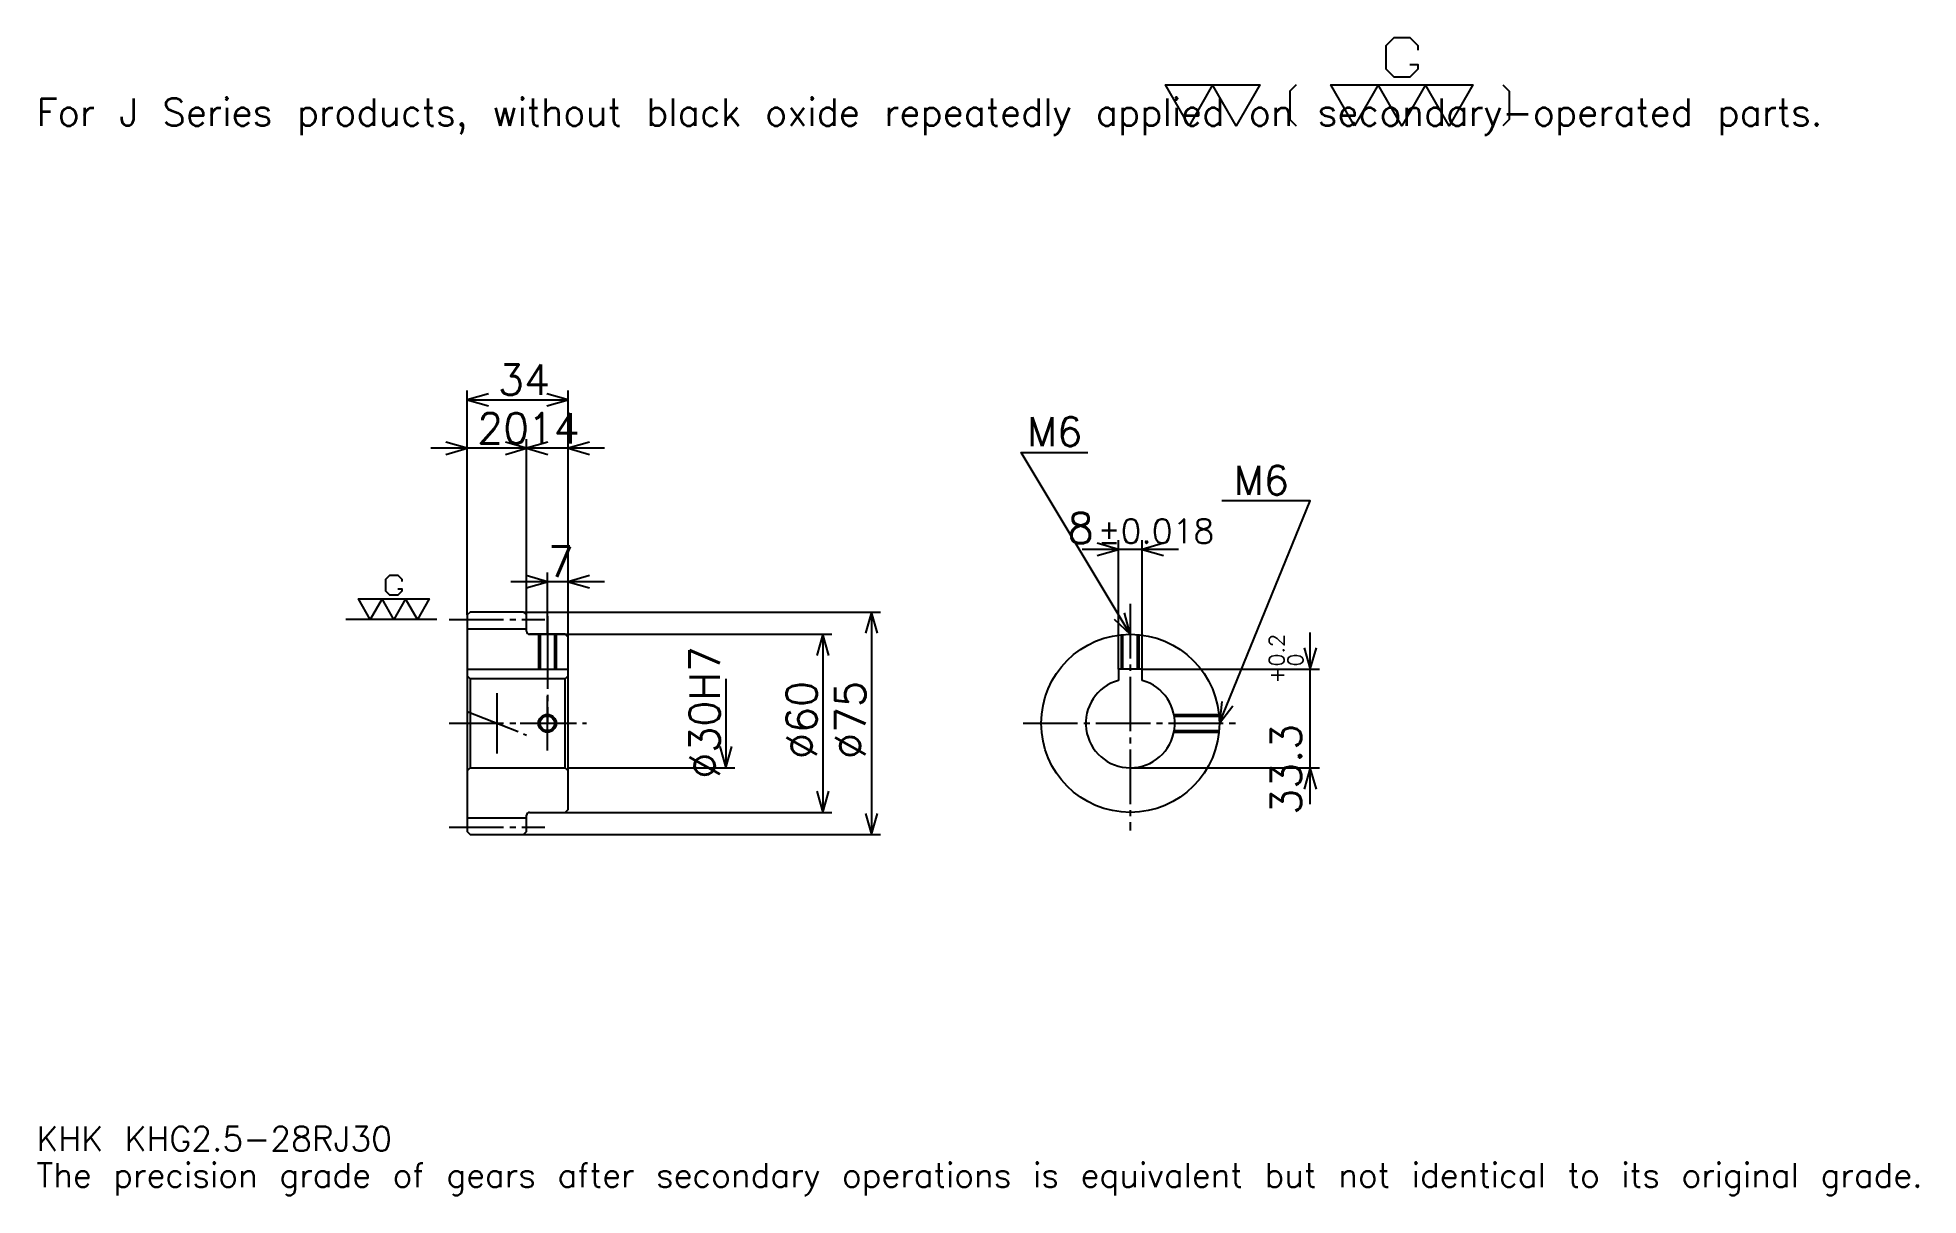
# Model space of a CAD drawing. Extents: x 21 to 654, y 7 to 398.
import ezdxf

# ---------------------------------------------------------------- set-up
doc = ezdxf.new("R2010")
doc.units = 0
doc.linetypes.add('DASHDOT', pattern=[24.521738, 18.391304, -2.043478, 2.043478, -2.043478])
doc.layers.get('0').update_dxf_attribs({"linetype": 'CONTINUOUS'})
doc.layers.add('DASHDOT', color=6, linetype='DASHDOT')
doc.styles.add('KANJI', font='TXT', dxfattribs={"bigfont": 'BIGFONT'})

msp = doc.modelspace()

# ---------------------------------------------------------------- linework, layer by layer
at = {"color": 5}
for p, q in [((165.521729, 204.043488), (165.521729, 278.630432)), ((165.521729, 275.565216), (199.521729, 275.565216)), ((199.521729, 204.043488), (199.521729, 278.630432)), ((185.521729, 204.043488), (185.521729, 262.282623)), ((197.782593, 259.217407), (153.260864, 259.217407)), ((211.782593, 259.217407), (173.260864, 259.217407)), ((384.913025, 184.843491), (384.913025, 228.217407)), ((392.913025, 184.843491), (392.913025, 228.217407)), ((405.173889, 225.152191), (372.652161, 225.152191)), ((192.521729, 204.043488), (192.521729, 217.326096)), ((211.782593, 214.26088), (180.260864, 214.26088)), ((165.521729, 203.043488), (165.521729, 204.043488)), ((184.521729, 204.043488), (199.521729, 204.043488)), ((185.521729, 203.043488), (185.521729, 204.043488)), ((192.521729, 196.543488), (192.521729, 204.043488)), ((192.521729, 196.543488), (192.521729, 204.043488)), ((199.521729, 204.043488), (304.760864, 204.043488)), ((199.521729, 195.543488), (199.521729, 204.043488)), ((301.695648, 204.043488), (301.695648, 129.043488)), ((186.521729, 196.543488), (199.521729, 196.543488)), ((199.521729, 196.543488), (288.413025, 196.543488)), ((285.347809, 196.543488), (285.347809, 136.543488)), ((449.565216, 139.282623), (449.565216, 197.104355)), ((392.913025, 184.843491), (452.630432, 184.843491)), ((252.652161, 181.543488), (252.652161, 151.543488)), ((199.521729, 151.543488), (255.717377, 151.543488)), ((388.913025, 151.543488), (452.630432, 151.543488)), ((186.521729, 136.543488), (199.521729, 136.543488)), ((199.521729, 136.543488), (288.413025, 136.543488)), ((184.521729, 129.043488), (199.521729, 129.043488)), ((199.521729, 129.043488), (304.760864, 129.043488))]:
    msp.add_line(p, q, dxfattribs=at)
at = {"color": 7}
for p, q in [((155.304337, 201.543488), (124.652161, 201.543488)), ((175.521729, 176.76088), (175.521729, 156.326096))]:
    msp.add_line(p, q, dxfattribs=at)
at = {"color": 4}
for p, q in [((165.521729, 198.418488), (185.521729, 198.418488)), ((165.521729, 184.843491), (199.521729, 184.843491)), ((166.521729, 181.543488), (166.521729, 151.543488)), ((198.521729, 181.543488), (199.521729, 182.543488)), ((198.521729, 151.543488), (199.521729, 150.543488)), ((165.521729, 134.668488), (185.521729, 134.668488))]:
    msp.add_line(p, q, dxfattribs=at)
at = {"color": 7}
for points in [[(483.078247, 388.546936), (485.734772, 388.546936), (485.734772, 386.953033), (483.078247, 384.296509), (477.765198, 384.296509), (475.108704, 386.953033), (475.108704, 394.922607), (477.765198, 397.579132), (483.078247, 397.579132), (485.734772, 394.922607), (485.734772, 393.328674)], [(408.695648, 367.82608), (400.726074, 381.639984), (432.60434, 381.639984), (424.634766, 367.82608), (416.665222, 381.639984), (408.695648, 367.82608)], [(444.824341, 381.639984), (442.699127, 379.514771), (442.699127, 369.951294), (444.824341, 367.82608)], [(464.482605, 367.82608), (456.513031, 381.639984), (504.330444, 381.639984), (496.36087, 367.82608), (488.391296, 381.639984), (480.421753, 367.82608), (472.452179, 381.639984), (464.482605, 367.82608)], [(514.425232, 381.639984), (516.550415, 379.514771), (516.550415, 369.951294), (514.425232, 367.82608)], [(142.123901, 211.903931), (143.452164, 211.903931), (143.452164, 211.106964), (142.123901, 209.778702), (139.467377, 209.778702), (138.139114, 211.106964), (138.139114, 215.091751), (139.467377, 216.420013), (142.123901, 216.420013), (143.452164, 215.091751), (143.452164, 214.2948)], [(132.82608, 201.543488), (128.841293, 208.450439), (152.749985, 208.450439), (148.765213, 201.543488), (144.780426, 208.450439), (140.795639, 201.543488), (136.810852, 208.450439), (132.82608, 201.543488)]]:
    msp.add_lwpolyline(points, dxfattribs=at)
at = {"color": 5}
for points in [[(172.673904, 277.608704), (165.521729, 275.565216), (172.673904, 273.521729)], [(192.369553, 273.521729), (199.521729, 275.565216), (192.369553, 277.608704)], [(158.369553, 257.17392), (165.521729, 259.217407), (158.369553, 261.260864)], [(178.369553, 257.17392), (185.521729, 259.217407), (178.369553, 261.260864)], [(192.673904, 261.260864), (185.521729, 259.217407), (192.673904, 257.17392)], [(206.673904, 261.260864), (199.521729, 259.217407), (206.673904, 257.17392)], [(388.913025, 196.543488), (352.130432, 257.847839), (374.608704, 257.847839)], [(418.913025, 166.543488), (449.565216, 241.5), (419.730408, 241.5)], [(377.760864, 223.108704), (384.913025, 225.152191), (377.760864, 227.195663)], [(400.065216, 227.195663), (392.913025, 225.152191), (400.065216, 223.108704)], [(185.369553, 212.217407), (192.521729, 214.26088), (185.369553, 216.304352)], [(206.673904, 216.304352), (199.521729, 214.26088), (206.673904, 212.217407)], [(303.739136, 196.891312), (301.695648, 204.043488), (299.652161, 196.891312)], [(383.481018, 201.625061), (388.913025, 196.543488), (386.985535, 203.727783)], [(287.391296, 189.391312), (285.347809, 196.543488), (283.304321, 189.391312)], [(447.521729, 191.995667), (449.565216, 184.843491), (451.608704, 191.995667)], [(419.72876, 173.936996), (418.913025, 166.543488), (423.511627, 172.39006)], [(250.608673, 158.695663), (252.652161, 151.543488), (254.695648, 158.695663)], [(451.608704, 144.391312), (449.565216, 151.543488), (447.521729, 144.391312)], [(283.304321, 143.695663), (285.347809, 136.543488), (287.391296, 143.695663)], [(299.652161, 136.195663), (301.695648, 129.043488), (303.739136, 136.195663)]]:
    msp.add_lwpolyline(points, dxfattribs=at)
at = {"color": 4}
for points in [[(185.521729, 197.543488), (185.521729, 203.043488), (184.521729, 204.043488), (166.521729, 204.043488), (165.521729, 203.043488), (165.521729, 150.543488)], [(186.521729, 136.543488), (198.521729, 136.543488), (199.521729, 137.543488), (199.521729, 195.543488), (198.521729, 196.543488), (186.521729, 196.543488)], [(189.521729, 196.543488), (189.521729, 184.843491)], [(190.061737, 196.543488), (190.061737, 184.843491)], [(194.98172, 196.543488), (194.98172, 184.843491)], [(195.521729, 196.543488), (195.521729, 184.843491)], [(386.453033, 184.843491), (386.453033, 196.442459)], [(391.373047, 184.843491), (391.373047, 196.442459)], [(385.913025, 184.843491), (385.913025, 196.393112)], [(391.913025, 184.843491), (391.913025, 196.393112)], [(392.913025, 181.00032), (392.913025, 184.843491), (384.913025, 184.843491), (384.913025, 181.00032)], [(165.521729, 150.543488), (166.521729, 151.543488), (198.521729, 151.543488), (198.521729, 181.543488), (166.521729, 181.543488), (165.521729, 182.543488)], [(403.609985, 169.543488), (418.762665, 169.543488)], [(403.709961, 169.003494), (418.812012, 169.003494)], [(403.609985, 163.543488), (418.762665, 163.543488)], [(403.709961, 164.083481), (418.812012, 164.083481)], [(165.521729, 150.543488), (165.521729, 130.043488), (166.521729, 129.043488), (184.521729, 129.043488), (185.521729, 130.043488), (185.521729, 135.543488)]]:
    msp.add_lwpolyline(points, dxfattribs=at)
for centre, radius in [((388.913025, 166.543488), 30), ((192.521729, 166.543488), 2.46)]:
    msp.add_circle(centre, radius, dxfattribs=at)
at = {"color": 7}
msp.add_circle((192.521729, 166.543488), 3, dxfattribs=at)
at = {"color": 4}
for centre, radius, start, end in [((186.521729, 197.543488), 1, 180, 270), ((388.913025, 166.543488), 15, 105.466010323, 74.533989677), ((186.521729, 135.543488), 1, 90, 180)]:
    msp.add_arc(centre, radius, start, end, dxfattribs=at)
at = {"layer": 'DASHDOT', "color": 7}
for p, q in [((388.913025, 206.76088), (388.913025, 130.413055)), ((159.391296, 201.543488), (191.652161, 201.543488)), ((192.521729, 196.543488), (192.521729, 166.543488)), ((159.391296, 166.543488), (205.652161, 166.543488)), ((165.521729, 170.48259), (185.521729, 162.604385)), ((352.782593, 166.543488), (425.043457, 166.543488)), ((159.391296, 131.543488), (191.652161, 131.543488))]:
    msp.add_line(p, q, dxfattribs=at)
for points in [[(192.521729, 202.67392), (192.521729, 178.713058)], [(192.521729, 157.413055), (192.521729, 175.67392)], [(183.391296, 166.543488), (201.652161, 166.543488)]]:
    msp.add_lwpolyline(points, dxfattribs=at)

# ---------------------------------------------------------------- texts
at = {"color": 7, "style": 'KANJI'}
for s, height, p in [('For J Series products, without black oxide repeatedly applied on secondary-operated parts.', 9.195652, (20.434782, 367.82608)), ('34', 10.217391, (175.880432, 277.200012)), ('20', 10.217391, (168.880417, 260.852173)), ('14', 10.217391, (185.880432, 260.852173)), ('M6', 9.808696, (354.173889, 259.891296)), ('M6', 9.808696, (423.817383, 243.543488)), ('8', 10.217391, (367.822327, 227.195663)), ('%%p0.018', 8.173913, (377.936279, 227.195663)), ('7', 10.217391, (192.70108, 215.89566)), ('KHK KHG2.5-28RJ30', 8.173913, (20.434782, 22.47826)), ('The precision grade of gears after secondary operations is equivalent but not identical to its original grade.', 8.173913, (20.434782, 10.217391))]:
    msp.add_text(s, height=height, dxfattribs=at).set_placement(p)
for s, height, p in [('%%c30H7', 10.217391, (250.608673, 147.896744)), ('0.2', 5.108696, (440.778259, 185.676697)), ('+', 5.108696, (440.778259, 179.954956)), ('0', 5.108696, (447.113037, 185.676697)), ('%%c60', 10.217391, (283.304321, 154.538055)), ('%%c75', 10.217391, (299.652161, 154.538055)), ('33.3', 10.217391, (446.5, 135.730042))]:
    msp.add_text(s, height=height, rotation=90, dxfattribs=at).set_placement(p)

doc.saveas('drawing.dxf')
